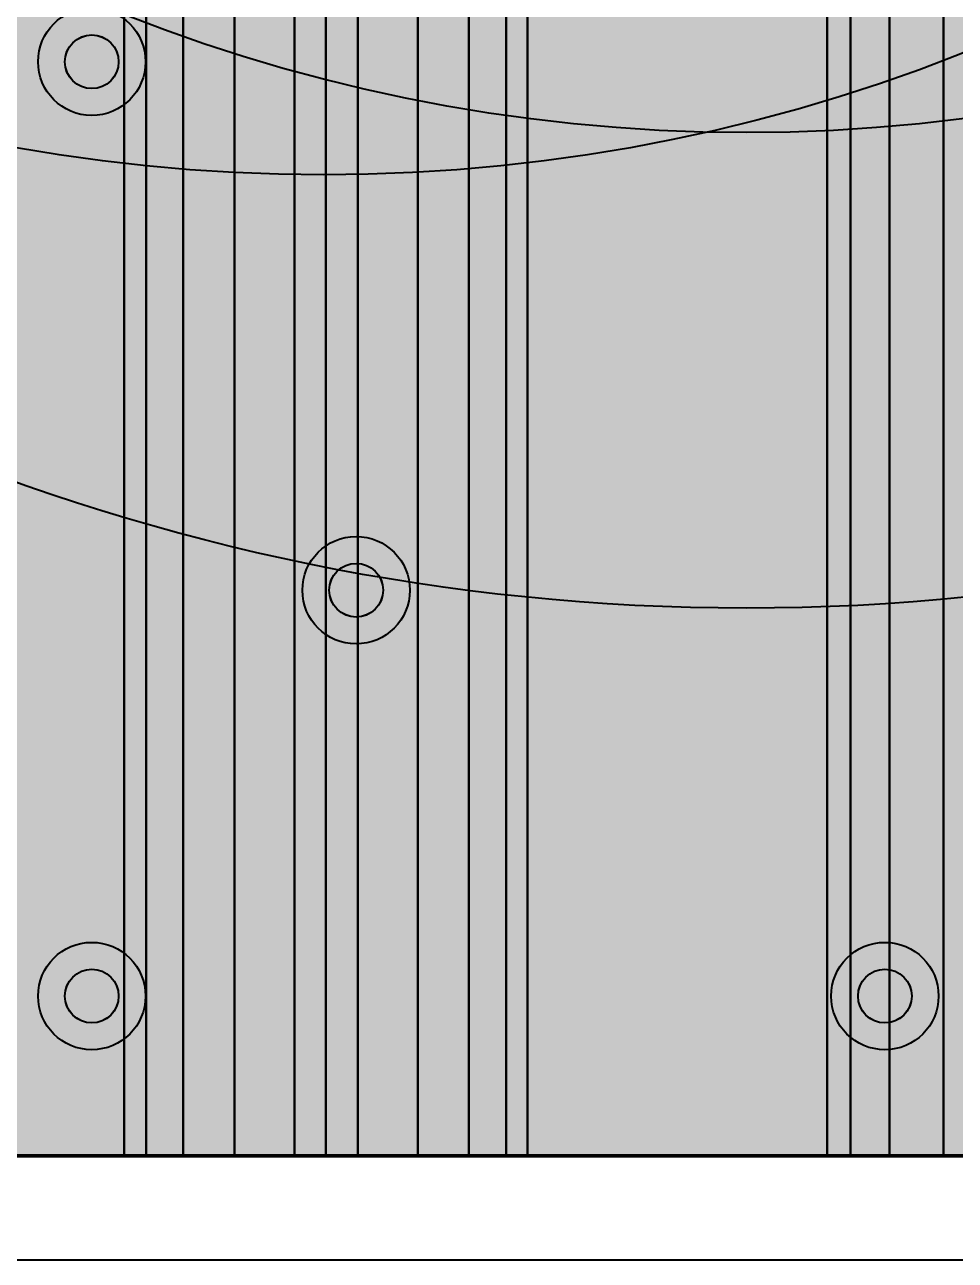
# Model space of a CAD drawing. Header units: millimetres. Extents: x 2 to 110, y 3 to 56.
# Drawn here: x 18.97 to 27.77, y 2.56 to 14.25 of the extents above; entities that cross this region are included whole.
import ezdxf

# ---------------------------------------------------------------- set-up
doc = ezdxf.new("R2010")
doc.units = ezdxf.units.MM
for name, color, linetype in [('bottom_copper', 7, 'Continuous'), ('bottom_silk', 7, 'Continuous'), ('drill_plated', 7, 'Continuous'), ('outline', 7, 'Continuous'), ('top_copper', 7, 'Continuous'), ('top_silk', 7, 'Continuous')]:
    doc.layers.add(name, color=color, linetype=linetype)

# ---------------------------------------------------------------- blocks, each defined once
blk = doc.blocks.new('Block38688')
at = {"layer": 'bottom_copper', "lineweight": 40}
for points in [[(4.44, 0), (1.606, 0), (1.606, 51.435), (4.44, 51.435), (4.44, 0)], [(4.659, 0), (4.44, 0), (4.44, 25.742), (4.465, 25.427), (4.538, 25.12), (4.659, 24.829), (4.659, 0)], [(5.029, 0), (4.659, 0), (4.659, 24.829), (4.824, 24.56), (5.029, 24.32), (5.029, 0)], [(5.538, 0), (5.029, 0), (5.029, 24.32), (5.269, 24.115), (5.538, 23.95), (5.538, 0)], [(5.764, 0), (5.538, 0), (5.538, 23.95), (5.764, 23.856), (5.764, 0)], [(1.606, 0), (1.404, 0), (1.404, 18.125), (1.518, 18.401), (1.588, 18.693), (1.606, 18.992), (1.606, 0)], [(1.404, 0), (1.052, 0), (1.052, 17.641), (1.247, 17.869), (1.404, 18.125), (1.404, 0)], [(1.052, 0), (0.569, 0), (0.569, 17.289), (0.824, 17.446), (1.052, 17.641), (1.052, 0)], [(0.569, 0), (0, 0), (0, 17.105), (0.292, 17.175), (0.569, 17.289), (0.569, 0)], [(0, 0), (-0.302, 0), (-0.302, 17.081), (-0.299, 17.081), (0, 17.105), (0, 0)]]:
    blk.add_hatch(color=7, dxfattribs=at).paths.add_polyline_path(points, flags=0)
at = {"layer": 'bottom_copper', "color": 7, "lineweight": 40}
for points in [[(4.44, 0), (1.606, 0), (1.606, 51.435), (4.44, 51.435), (4.44, 0)], [(4.659, 0), (4.44, 0), (4.44, 25.742), (4.465, 25.427), (4.538, 25.12), (4.659, 24.829), (4.659, 0)], [(5.029, 0), (4.659, 0), (4.659, 24.829), (4.824, 24.56), (5.029, 24.32), (5.029, 0)], [(5.538, 0), (5.029, 0), (5.029, 24.32), (5.269, 24.115), (5.538, 23.95), (5.538, 0)], [(5.764, 0), (5.538, 0), (5.538, 23.95), (5.764, 23.856), (5.764, 0)], [(1.606, 0), (1.404, 0), (1.404, 18.125), (1.518, 18.401), (1.588, 18.693), (1.606, 18.992), (1.606, 0)], [(1.404, 0), (1.052, 0), (1.052, 17.641), (1.247, 17.869), (1.404, 18.125), (1.404, 0)], [(1.052, 0), (0.569, 0), (0.569, 17.289), (0.824, 17.446), (1.052, 17.641), (1.052, 0)], [(0.569, 0), (0, 0), (0, 17.105), (0.292, 17.175), (0.569, 17.289), (0.569, 0)], [(0, 0), (-0.302, 0), (-0.302, 17.081), (-0.299, 17.081), (0, 17.105), (0, 0)]]:
    blk.add_lwpolyline(points, close=True, dxfattribs=at)
blk = doc.blocks.new('Block38983')
at = {"layer": 'bottom_copper', "lineweight": 40}
for points in [[(2.372, 0), (1.3063, 0), (1.3063, 51.435), (2.372, 51.435), (2.372, 0)], [(2.5803, 0), (2.372, 0), (2.372, 18.992), (2.3956, 18.6931), (2.4655, 18.4015), (2.5803, 18.1245), (2.5803, 0)], [(2.9317, 0), (2.5803, 0), (2.5803, 18.1245), (2.737, 17.8688), (2.9317, 17.6408), (2.9317, 0)], [(3.4154, 0), (2.9317, 0), (2.9317, 17.6408), (3.1597, 17.4461), (3.4154, 17.2894), (3.4154, 0)], [(3.984, 0), (3.4154, 0), (3.4154, 17.2894), (3.6924, 17.1746), (3.984, 17.1047), (3.984, 0)], [(4.28, 0), (3.984, 0), (3.984, 17.1047), (4.28, 17.0814), (4.28, 0)]]:
    blk.add_hatch(color=7, dxfattribs=at).paths.add_polyline_path(points, flags=0)
at = {"layer": 'bottom_copper', "color": 7, "lineweight": 40}
for points in [[(2.372, 0), (1.3063, 0), (1.3063, 51.435), (2.372, 51.435), (2.372, 0)], [(2.5803, 0), (2.372, 0), (2.372, 18.992), (2.3956, 18.6931), (2.4655, 18.4015), (2.5803, 18.1245), (2.5803, 0)], [(2.9317, 0), (2.5803, 0), (2.5803, 18.1245), (2.737, 17.8688), (2.9317, 17.6408), (2.9317, 0)], [(3.4154, 0), (2.9317, 0), (2.9317, 17.6408), (3.1597, 17.4461), (3.4154, 17.2894), (3.4154, 0)], [(3.984, 0), (3.4154, 0), (3.4154, 17.2894), (3.6924, 17.1746), (3.984, 17.1047), (3.984, 0)], [(4.28, 0), (3.984, 0), (3.984, 17.1047), (4.28, 17.0814), (4.28, 0)]]:
    blk.add_lwpolyline(points, close=True, dxfattribs=at)
blk = doc.blocks.new('Block120121')
at = {"layer": 'top_copper', "lineweight": 40}
for points in [[(2.372, 0), (1.306, 0), (1.306, 51.435), (2.372, 51.435), (2.372, 0)], [(9.241, 0), (6.188, 0), (6.188, 19.293), (9.241, 19.293), (9.241, 0)], [(9.611, 0), (9.241, 0), (9.241, 19.293), (9.611, 19.293), (9.611, 0)], [(10.12, 0), (9.611, 0), (9.611, 19.293), (10.12, 19.293), (10.12, 0)], [(10.346, 0), (10.12, 0), (10.12, 19.293), (10.346, 19.293), (10.346, 0)], [(2.58, 0), (2.372, 0), (2.372, 18.976), (2.396, 18.677), (2.466, 18.386), (2.58, 18.108), (2.58, 0)], [(6.188, 0), (5.986, 0), (5.986, 18.108), (6.1, 18.386), (6.17, 18.677), (6.188, 18.976), (6.188, 0)], [(2.932, 0), (2.58, 0), (2.58, 18.108), (2.737, 17.853), (2.932, 17.625), (2.932, 0)], [(5.986, 0), (5.634, 0), (5.634, 17.625), (5.829, 17.853), (5.986, 18.108), (5.986, 0)], [(3.415, 0), (2.932, 0), (2.932, 17.625), (3.16, 17.43), (3.415, 17.273), (3.415, 0)], [(5.634, 0), (5.15, 0), (5.15, 17.273), (5.406, 17.43), (5.634, 17.625), (5.634, 0)], [(3.984, 0), (3.415, 0), (3.415, 17.273), (3.692, 17.159), (3.984, 17.089), (3.984, 0)], [(5.15, 0), (4.582, 0), (4.582, 17.089), (4.873, 17.159), (5.15, 17.273), (5.15, 0)], [(4.582, 0), (3.984, 0), (3.984, 17.089), (4.283, 17.065), (4.582, 17.089), (4.582, 0)]]:
    blk.add_hatch(color=7, dxfattribs=at).paths.add_polyline_path(points, flags=0)
at = {"layer": 'top_copper', "color": 7, "lineweight": 40}
for points in [[(2.372, 0), (1.306, 0), (1.306, 51.435), (2.372, 51.435), (2.372, 0)], [(9.241, 0), (6.188, 0), (6.188, 19.293), (9.241, 19.293), (9.241, 0)], [(9.611, 0), (9.241, 0), (9.241, 19.293), (9.611, 19.293), (9.611, 0)], [(10.12, 0), (9.611, 0), (9.611, 19.293), (10.12, 19.293), (10.12, 0)], [(10.346, 0), (10.12, 0), (10.12, 19.293), (10.346, 19.293), (10.346, 0)], [(2.58, 0), (2.372, 0), (2.372, 18.976), (2.396, 18.677), (2.466, 18.386), (2.58, 18.108), (2.58, 0)], [(6.188, 0), (5.986, 0), (5.986, 18.108), (6.1, 18.386), (6.17, 18.677), (6.188, 18.976), (6.188, 0)], [(2.932, 0), (2.58, 0), (2.58, 18.108), (2.737, 17.853), (2.932, 17.625), (2.932, 0)], [(5.986, 0), (5.634, 0), (5.634, 17.625), (5.829, 17.853), (5.986, 18.108), (5.986, 0)], [(3.415, 0), (2.932, 0), (2.932, 17.625), (3.16, 17.43), (3.415, 17.273), (3.415, 0)], [(5.634, 0), (5.15, 0), (5.15, 17.273), (5.406, 17.43), (5.634, 17.625), (5.634, 0)], [(3.984, 0), (3.415, 0), (3.415, 17.273), (3.692, 17.159), (3.984, 17.089), (3.984, 0)], [(5.15, 0), (4.582, 0), (4.582, 17.089), (4.873, 17.159), (5.15, 17.273), (5.15, 0)], [(4.582, 0), (3.984, 0), (3.984, 17.089), (4.283, 17.065), (4.582, 17.089), (4.582, 0)]]:
    blk.add_lwpolyline(points, close=True, dxfattribs=at)

msp = doc.modelspace()

# ---------------------------------------------------------------- hatches: boundary and pattern name
at = {"layer": 'bottom_copper', "lineweight": 40}
for points in [[(19.853, 13.848), (19.839, 13.801), (19.815, 13.757), (19.784, 13.718), (19.745, 13.687), (19.701, 13.663), (19.654, 13.649), (19.604, 13.644), (19.554, 13.649), (19.507, 13.663), (19.463, 13.687), (19.424, 13.718), (19.393, 13.757), (19.369, 13.801), (19.355, 13.848), (19.35, 13.898), (19.355, 13.948), (19.369, 13.995), (19.393, 14.039), (19.424, 14.078), (19.463, 14.109), (19.507, 14.133), (19.554, 14.147), (19.604, 14.152), (19.654, 14.147), (19.701, 14.133), (19.745, 14.109), (19.784, 14.078), (19.815, 14.039), (19.839, 13.995), (19.853, 13.948), (19.858, 13.898), (19.853, 13.848)], [(22.353, 8.848), (22.339, 8.801), (22.315, 8.757), (22.284, 8.718), (22.245, 8.687), (22.201, 8.663), (22.154, 8.649), (22.104, 8.644), (22.054, 8.649), (22.007, 8.663), (21.963, 8.687), (21.924, 8.718), (21.893, 8.757), (21.869, 8.801), (21.855, 8.848), (21.85, 8.898), (21.855, 8.948), (21.869, 8.995), (21.893, 9.039), (21.924, 9.078), (21.963, 9.109), (22.007, 9.133), (22.054, 9.147), (22.104, 9.152), (22.154, 9.147), (22.201, 9.133), (22.245, 9.109), (22.284, 9.078), (22.315, 9.039), (22.339, 8.995), (22.353, 8.948), (22.358, 8.898), (22.353, 8.848)], [(19.853, 5.008), (19.839, 4.961), (19.815, 4.917), (19.784, 4.878), (19.745, 4.847), (19.701, 4.823), (19.654, 4.809), (19.604, 4.804), (19.554, 4.809), (19.507, 4.823), (19.463, 4.847), (19.424, 4.878), (19.393, 4.917), (19.369, 4.961), (19.355, 5.008), (19.35, 5.058), (19.355, 5.108), (19.369, 5.155), (19.393, 5.199), (19.424, 5.238), (19.463, 5.269), (19.507, 5.293), (19.554, 5.307), (19.604, 5.312), (19.654, 5.307), (19.701, 5.293), (19.745, 5.269), (19.784, 5.238), (19.815, 5.199), (19.839, 5.155), (19.853, 5.108), (19.858, 5.058), (19.853, 5.008)], [(27.353, 5.008), (27.339, 4.961), (27.315, 4.917), (27.284, 4.878), (27.245, 4.847), (27.201, 4.823), (27.154, 4.809), (27.104, 4.804), (27.054, 4.809), (27.007, 4.823), (26.963, 4.847), (26.924, 4.878), (26.893, 4.917), (26.869, 4.961), (26.855, 5.008), (26.85, 5.058), (26.855, 5.108), (26.869, 5.155), (26.893, 5.199), (26.924, 5.238), (26.963, 5.269), (27.007, 5.293), (27.054, 5.307), (27.104, 5.312), (27.154, 5.307), (27.201, 5.293), (27.245, 5.269), (27.284, 5.238), (27.315, 5.199), (27.339, 5.155), (27.353, 5.108), (27.358, 5.058), (27.353, 5.008)]]:
    msp.add_hatch(color=7, dxfattribs=at).paths.add_polyline_path(points, flags=0)
at = {"layer": 'drill_plated', "lineweight": 40}
for points in [[(19.853, 13.848), (19.839, 13.801), (19.815, 13.757), (19.784, 13.718), (19.745, 13.687), (19.701, 13.663), (19.654, 13.649), (19.604, 13.644), (19.554, 13.649), (19.507, 13.663), (19.463, 13.687), (19.424, 13.718), (19.393, 13.757), (19.369, 13.801), (19.355, 13.848), (19.35, 13.898), (19.355, 13.948), (19.369, 13.995), (19.393, 14.039), (19.424, 14.078), (19.463, 14.109), (19.507, 14.133), (19.554, 14.147), (19.604, 14.152), (19.654, 14.147), (19.701, 14.133), (19.745, 14.109), (19.784, 14.078), (19.815, 14.039), (19.839, 13.995), (19.853, 13.948), (19.858, 13.898), (19.853, 13.848)], [(22.353, 8.848), (22.339, 8.801), (22.315, 8.757), (22.284, 8.718), (22.245, 8.687), (22.201, 8.663), (22.154, 8.649), (22.104, 8.644), (22.054, 8.649), (22.007, 8.663), (21.963, 8.687), (21.924, 8.718), (21.893, 8.757), (21.869, 8.801), (21.855, 8.848), (21.85, 8.898), (21.855, 8.948), (21.869, 8.995), (21.893, 9.039), (21.924, 9.078), (21.963, 9.109), (22.007, 9.133), (22.054, 9.147), (22.104, 9.152), (22.154, 9.147), (22.201, 9.133), (22.245, 9.109), (22.284, 9.078), (22.315, 9.039), (22.339, 8.995), (22.353, 8.948), (22.358, 8.898), (22.353, 8.848)], [(19.853, 5.008), (19.839, 4.961), (19.815, 4.917), (19.784, 4.878), (19.745, 4.847), (19.701, 4.823), (19.654, 4.809), (19.604, 4.804), (19.554, 4.809), (19.507, 4.823), (19.463, 4.847), (19.424, 4.878), (19.393, 4.917), (19.369, 4.961), (19.355, 5.008), (19.35, 5.058), (19.355, 5.108), (19.369, 5.155), (19.393, 5.199), (19.424, 5.238), (19.463, 5.269), (19.507, 5.293), (19.554, 5.307), (19.604, 5.312), (19.654, 5.307), (19.701, 5.293), (19.745, 5.269), (19.784, 5.238), (19.815, 5.199), (19.839, 5.155), (19.853, 5.108), (19.858, 5.058), (19.853, 5.008)], [(27.353, 5.008), (27.339, 4.961), (27.315, 4.917), (27.284, 4.878), (27.245, 4.847), (27.201, 4.823), (27.154, 4.809), (27.104, 4.804), (27.054, 4.809), (27.007, 4.823), (26.963, 4.847), (26.924, 4.878), (26.893, 4.917), (26.869, 4.961), (26.855, 5.008), (26.85, 5.058), (26.855, 5.108), (26.869, 5.155), (26.893, 5.199), (26.924, 5.238), (26.963, 5.269), (27.007, 5.293), (27.054, 5.307), (27.104, 5.312), (27.154, 5.307), (27.201, 5.293), (27.245, 5.269), (27.284, 5.238), (27.315, 5.199), (27.339, 5.155), (27.353, 5.108), (27.358, 5.058), (27.353, 5.008)]]:
    msp.add_hatch(color=7, dxfattribs=at).paths.add_polyline_path(points, flags=0)
at = {"layer": 'top_copper', "lineweight": 40}
for points in [[(19.853, 13.848), (19.839, 13.801), (19.815, 13.757), (19.784, 13.718), (19.745, 13.687), (19.701, 13.663), (19.654, 13.649), (19.604, 13.644), (19.554, 13.649), (19.507, 13.663), (19.463, 13.687), (19.424, 13.718), (19.393, 13.757), (19.369, 13.801), (19.355, 13.848), (19.35, 13.898), (19.355, 13.948), (19.369, 13.995), (19.393, 14.039), (19.424, 14.078), (19.463, 14.109), (19.507, 14.133), (19.554, 14.147), (19.604, 14.152), (19.654, 14.147), (19.701, 14.133), (19.745, 14.109), (19.784, 14.078), (19.815, 14.039), (19.839, 13.995), (19.853, 13.948), (19.858, 13.898), (19.853, 13.848)], [(22.353, 8.848), (22.339, 8.801), (22.315, 8.757), (22.284, 8.718), (22.245, 8.687), (22.201, 8.663), (22.154, 8.649), (22.104, 8.644), (22.054, 8.649), (22.007, 8.663), (21.963, 8.687), (21.924, 8.718), (21.893, 8.757), (21.869, 8.801), (21.855, 8.848), (21.85, 8.898), (21.855, 8.948), (21.869, 8.995), (21.893, 9.039), (21.924, 9.078), (21.963, 9.109), (22.007, 9.133), (22.054, 9.147), (22.104, 9.152), (22.154, 9.147), (22.201, 9.133), (22.245, 9.109), (22.284, 9.078), (22.315, 9.039), (22.339, 8.995), (22.353, 8.948), (22.358, 8.898), (22.353, 8.848)], [(19.853, 5.008), (19.839, 4.961), (19.815, 4.917), (19.784, 4.878), (19.745, 4.847), (19.701, 4.823), (19.654, 4.809), (19.604, 4.804), (19.554, 4.809), (19.507, 4.823), (19.463, 4.847), (19.424, 4.878), (19.393, 4.917), (19.369, 4.961), (19.355, 5.008), (19.35, 5.058), (19.355, 5.108), (19.369, 5.155), (19.393, 5.199), (19.424, 5.238), (19.463, 5.269), (19.507, 5.293), (19.554, 5.307), (19.604, 5.312), (19.654, 5.307), (19.701, 5.293), (19.745, 5.269), (19.784, 5.238), (19.815, 5.199), (19.839, 5.155), (19.853, 5.108), (19.858, 5.058), (19.853, 5.008)], [(27.353, 5.008), (27.339, 4.961), (27.315, 4.917), (27.284, 4.878), (27.245, 4.847), (27.201, 4.823), (27.154, 4.809), (27.104, 4.804), (27.054, 4.809), (27.007, 4.823), (26.963, 4.847), (26.924, 4.878), (26.893, 4.917), (26.869, 4.961), (26.855, 5.008), (26.85, 5.058), (26.855, 5.108), (26.869, 5.155), (26.893, 5.199), (26.924, 5.238), (26.963, 5.269), (27.007, 5.293), (27.054, 5.307), (27.104, 5.312), (27.154, 5.307), (27.201, 5.293), (27.245, 5.269), (27.284, 5.238), (27.315, 5.199), (27.339, 5.155), (27.353, 5.108), (27.358, 5.058), (27.353, 5.008)]]:
    msp.add_hatch(color=7, dxfattribs=at).paths.add_polyline_path(points, flags=0)

# ---------------------------------------------------------------- linework, layer by layer
at = {"layer": 'bottom_copper', "color": 7, "lineweight": 40}
for p, q in [((21.817, 3.538), (21.817, 20.619)), ((21.817, 20.619), (21.817, 3.538)), ((21.817, 3.538), (17.292, 3.538)), ((28.567, 3.538), (21.817, 3.538))]:
    msp.add_line(p, q, dxfattribs=at)
for points in [[(19.853, 13.848), (19.839, 13.801), (19.815, 13.757), (19.784, 13.718), (19.745, 13.687), (19.701, 13.663), (19.654, 13.649), (19.604, 13.644), (19.554, 13.649), (19.507, 13.663), (19.463, 13.687), (19.424, 13.718), (19.393, 13.757), (19.369, 13.801), (19.355, 13.848), (19.35, 13.898), (19.355, 13.948), (19.369, 13.995), (19.393, 14.039), (19.424, 14.078), (19.463, 14.109), (19.507, 14.133), (19.554, 14.147), (19.604, 14.152), (19.654, 14.147), (19.701, 14.133), (19.745, 14.109), (19.784, 14.078), (19.815, 14.039), (19.839, 13.995), (19.853, 13.948), (19.858, 13.898), (19.853, 13.848)], [(22.353, 8.848), (22.339, 8.801), (22.315, 8.757), (22.284, 8.718), (22.245, 8.687), (22.201, 8.663), (22.154, 8.649), (22.104, 8.644), (22.054, 8.649), (22.007, 8.663), (21.963, 8.687), (21.924, 8.718), (21.893, 8.757), (21.869, 8.801), (21.855, 8.848), (21.85, 8.898), (21.855, 8.948), (21.869, 8.995), (21.893, 9.039), (21.924, 9.078), (21.963, 9.109), (22.007, 9.133), (22.054, 9.147), (22.104, 9.152), (22.154, 9.147), (22.201, 9.133), (22.245, 9.109), (22.284, 9.078), (22.315, 9.039), (22.339, 8.995), (22.353, 8.948), (22.358, 8.898), (22.353, 8.848)], [(19.853, 5.008), (19.839, 4.961), (19.815, 4.917), (19.784, 4.878), (19.745, 4.847), (19.701, 4.823), (19.654, 4.809), (19.604, 4.804), (19.554, 4.809), (19.507, 4.823), (19.463, 4.847), (19.424, 4.878), (19.393, 4.917), (19.369, 4.961), (19.355, 5.008), (19.35, 5.058), (19.355, 5.108), (19.369, 5.155), (19.393, 5.199), (19.424, 5.238), (19.463, 5.269), (19.507, 5.293), (19.554, 5.307), (19.604, 5.312), (19.654, 5.307), (19.701, 5.293), (19.745, 5.269), (19.784, 5.238), (19.815, 5.199), (19.839, 5.155), (19.853, 5.108), (19.858, 5.058), (19.853, 5.008)], [(27.353, 5.008), (27.339, 4.961), (27.315, 4.917), (27.284, 4.878), (27.245, 4.847), (27.201, 4.823), (27.154, 4.809), (27.104, 4.804), (27.054, 4.809), (27.007, 4.823), (26.963, 4.847), (26.924, 4.878), (26.893, 4.917), (26.869, 4.961), (26.855, 5.008), (26.85, 5.058), (26.855, 5.108), (26.869, 5.155), (26.893, 5.199), (26.924, 5.238), (26.963, 5.269), (27.007, 5.293), (27.054, 5.307), (27.104, 5.312), (27.154, 5.307), (27.201, 5.293), (27.245, 5.269), (27.284, 5.238), (27.315, 5.199), (27.339, 5.155), (27.353, 5.108), (27.358, 5.058), (27.353, 5.008)]]:
    msp.add_lwpolyline(points, close=True, dxfattribs=at)
for centre, major_axis in [((19.604, 13.898), (0.508, 0)), ((19.604, 13.898), (0.254, 0)), ((22.104, 8.898), (0.508, 0)), ((22.104, 8.898), (0.254, 0)), ((19.604, 5.058), (0.508, 0)), ((27.104, 5.058), (0.508, 0)), ((19.604, 5.058), (0.254, 0)), ((27.104, 5.058), (0.254, 0))]:
    msp.add_ellipse(centre, major_axis=major_axis, ratio=1, dxfattribs=at)
at = {"layer": 'bottom_silk', "color": 7, "lineweight": 40}
msp.add_line((110.054, 2.558), (2.104, 2.558), dxfattribs=at)
at = {"layer": 'drill_plated', "color": 7, "lineweight": 40}
for points in [[(19.853, 13.848), (19.839, 13.801), (19.815, 13.757), (19.784, 13.718), (19.745, 13.687), (19.701, 13.663), (19.654, 13.649), (19.604, 13.644), (19.554, 13.649), (19.507, 13.663), (19.463, 13.687), (19.424, 13.718), (19.393, 13.757), (19.369, 13.801), (19.355, 13.848), (19.35, 13.898), (19.355, 13.948), (19.369, 13.995), (19.393, 14.039), (19.424, 14.078), (19.463, 14.109), (19.507, 14.133), (19.554, 14.147), (19.604, 14.152), (19.654, 14.147), (19.701, 14.133), (19.745, 14.109), (19.784, 14.078), (19.815, 14.039), (19.839, 13.995), (19.853, 13.948), (19.858, 13.898), (19.853, 13.848)], [(22.353, 8.848), (22.339, 8.801), (22.315, 8.757), (22.284, 8.718), (22.245, 8.687), (22.201, 8.663), (22.154, 8.649), (22.104, 8.644), (22.054, 8.649), (22.007, 8.663), (21.963, 8.687), (21.924, 8.718), (21.893, 8.757), (21.869, 8.801), (21.855, 8.848), (21.85, 8.898), (21.855, 8.948), (21.869, 8.995), (21.893, 9.039), (21.924, 9.078), (21.963, 9.109), (22.007, 9.133), (22.054, 9.147), (22.104, 9.152), (22.154, 9.147), (22.201, 9.133), (22.245, 9.109), (22.284, 9.078), (22.315, 9.039), (22.339, 8.995), (22.353, 8.948), (22.358, 8.898), (22.353, 8.848)], [(19.853, 5.008), (19.839, 4.961), (19.815, 4.917), (19.784, 4.878), (19.745, 4.847), (19.701, 4.823), (19.654, 4.809), (19.604, 4.804), (19.554, 4.809), (19.507, 4.823), (19.463, 4.847), (19.424, 4.878), (19.393, 4.917), (19.369, 4.961), (19.355, 5.008), (19.35, 5.058), (19.355, 5.108), (19.369, 5.155), (19.393, 5.199), (19.424, 5.238), (19.463, 5.269), (19.507, 5.293), (19.554, 5.307), (19.604, 5.312), (19.654, 5.307), (19.701, 5.293), (19.745, 5.269), (19.784, 5.238), (19.815, 5.199), (19.839, 5.155), (19.853, 5.108), (19.858, 5.058), (19.853, 5.008)], [(27.353, 5.008), (27.339, 4.961), (27.315, 4.917), (27.284, 4.878), (27.245, 4.847), (27.201, 4.823), (27.154, 4.809), (27.104, 4.804), (27.054, 4.809), (27.007, 4.823), (26.963, 4.847), (26.924, 4.878), (26.893, 4.917), (26.869, 4.961), (26.855, 5.008), (26.85, 5.058), (26.855, 5.108), (26.869, 5.155), (26.893, 5.199), (26.924, 5.238), (26.963, 5.269), (27.007, 5.293), (27.054, 5.307), (27.104, 5.312), (27.154, 5.307), (27.201, 5.293), (27.245, 5.269), (27.284, 5.238), (27.315, 5.199), (27.339, 5.155), (27.353, 5.108), (27.358, 5.058), (27.353, 5.008)]]:
    msp.add_lwpolyline(points, close=True, dxfattribs=at)
for centre in [(19.604, 13.898), (22.104, 8.898), (19.604, 5.058), (27.104, 5.058)]:
    msp.add_ellipse(centre, major_axis=(0.254, 0), ratio=1, dxfattribs=at)
at = {"layer": 'outline', "color": 7, "lineweight": 40}
msp.add_line((110.054, 2.558), (2.104, 2.558), dxfattribs=at)
at = {"layer": 'top_copper', "color": 7, "lineweight": 40}
msp.add_line((30.24, 3.554), (17.292, 3.554), dxfattribs=at)
for points in [[(19.853, 13.848), (19.839, 13.801), (19.815, 13.757), (19.784, 13.718), (19.745, 13.687), (19.701, 13.663), (19.654, 13.649), (19.604, 13.644), (19.554, 13.649), (19.507, 13.663), (19.463, 13.687), (19.424, 13.718), (19.393, 13.757), (19.369, 13.801), (19.355, 13.848), (19.35, 13.898), (19.355, 13.948), (19.369, 13.995), (19.393, 14.039), (19.424, 14.078), (19.463, 14.109), (19.507, 14.133), (19.554, 14.147), (19.604, 14.152), (19.654, 14.147), (19.701, 14.133), (19.745, 14.109), (19.784, 14.078), (19.815, 14.039), (19.839, 13.995), (19.853, 13.948), (19.858, 13.898), (19.853, 13.848)], [(22.353, 8.848), (22.339, 8.801), (22.315, 8.757), (22.284, 8.718), (22.245, 8.687), (22.201, 8.663), (22.154, 8.649), (22.104, 8.644), (22.054, 8.649), (22.007, 8.663), (21.963, 8.687), (21.924, 8.718), (21.893, 8.757), (21.869, 8.801), (21.855, 8.848), (21.85, 8.898), (21.855, 8.948), (21.869, 8.995), (21.893, 9.039), (21.924, 9.078), (21.963, 9.109), (22.007, 9.133), (22.054, 9.147), (22.104, 9.152), (22.154, 9.147), (22.201, 9.133), (22.245, 9.109), (22.284, 9.078), (22.315, 9.039), (22.339, 8.995), (22.353, 8.948), (22.358, 8.898), (22.353, 8.848)], [(19.853, 5.008), (19.839, 4.961), (19.815, 4.917), (19.784, 4.878), (19.745, 4.847), (19.701, 4.823), (19.654, 4.809), (19.604, 4.804), (19.554, 4.809), (19.507, 4.823), (19.463, 4.847), (19.424, 4.878), (19.393, 4.917), (19.369, 4.961), (19.355, 5.008), (19.35, 5.058), (19.355, 5.108), (19.369, 5.155), (19.393, 5.199), (19.424, 5.238), (19.463, 5.269), (19.507, 5.293), (19.554, 5.307), (19.604, 5.312), (19.654, 5.307), (19.701, 5.293), (19.745, 5.269), (19.784, 5.238), (19.815, 5.199), (19.839, 5.155), (19.853, 5.108), (19.858, 5.058), (19.853, 5.008)], [(27.353, 5.008), (27.339, 4.961), (27.315, 4.917), (27.284, 4.878), (27.245, 4.847), (27.201, 4.823), (27.154, 4.809), (27.104, 4.804), (27.054, 4.809), (27.007, 4.823), (26.963, 4.847), (26.924, 4.878), (26.893, 4.917), (26.869, 4.961), (26.855, 5.008), (26.85, 5.058), (26.855, 5.108), (26.869, 5.155), (26.893, 5.199), (26.924, 5.238), (26.963, 5.269), (27.007, 5.293), (27.054, 5.307), (27.104, 5.312), (27.154, 5.307), (27.201, 5.293), (27.245, 5.269), (27.284, 5.238), (27.315, 5.199), (27.339, 5.155), (27.353, 5.108), (27.358, 5.058), (27.353, 5.008)]]:
    msp.add_lwpolyline(points, close=True, dxfattribs=at)
for centre, major_axis in [((19.604, 13.898), (0.508, 0)), ((19.604, 13.898), (0.254, 0)), ((22.104, 8.898), (0.508, 0)), ((22.104, 8.898), (0.254, 0)), ((19.604, 5.058), (0.508, 0)), ((27.104, 5.058), (0.508, 0)), ((19.604, 5.058), (0.254, 0)), ((27.104, 5.058), (0.254, 0))]:
    msp.add_ellipse(centre, major_axis=major_axis, ratio=1, dxfattribs=at)
at = {"layer": 'top_silk', "color": 7, "lineweight": 40}
msp.add_line((110.054, 2.558), (2.104, 2.558), dxfattribs=at)
for centre, major_axis in [((25.794, 29.228), (20.5, 0)), ((21.794, 29.228), (16.4, 0)), ((25.794, 29.228), (16, 0))]:
    msp.add_ellipse(centre, major_axis=major_axis, ratio=1, dxfattribs=at)

# ---------------------------------------------------------------- block references
at = {"layer": 'bottom_copper'}
for name, p in [('Block38983', (17.537, 3.538)), ('Block38688', (22.119, 3.538))]:
    msp.add_blockref(name, p, dxfattribs=at)
at = {"layer": 'top_copper'}
msp.add_blockref('Block120121', (17.537, 3.554), dxfattribs=at)

doc.saveas('drawing.dxf')
